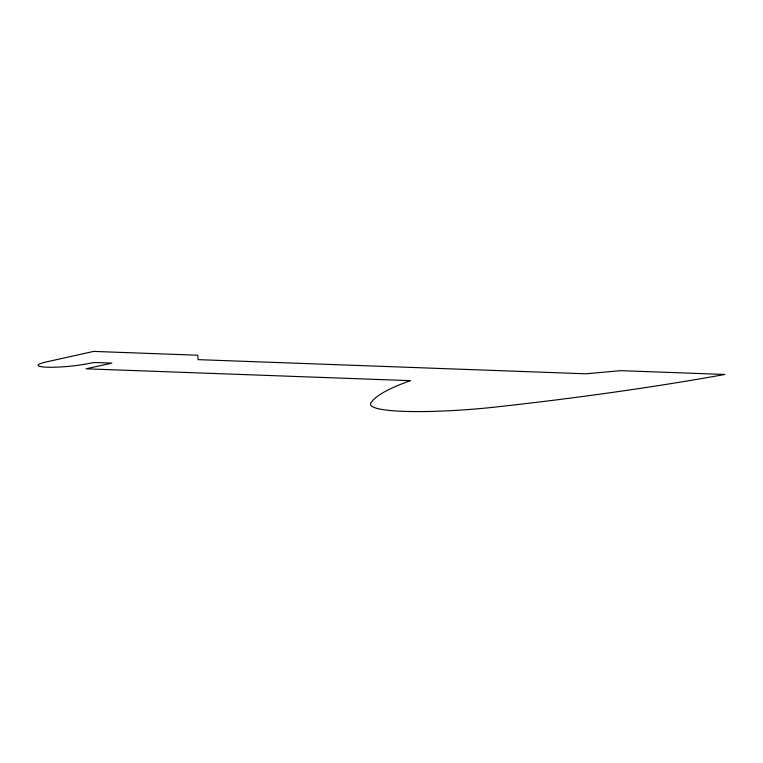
<?xml version="1.0" encoding="UTF-8"?>
<svg xmlns="http://www.w3.org/2000/svg" width="763" height="763" viewBox="0 0 763 763"><rect width="100%" height="100%" fill="white"/><g stroke="black" fill="none" stroke-linecap="round" stroke-linejoin="round"><path stroke-width="1.14" d="M93.658 351.409L45.542 362.101A29.871 3.796 -5.2 0 0 45.551 367.127A29.871 3.796 -5.2 0 0 84.483 364.285L94.354 362.482L111.894 363.131L86.009 368.815L410.38 380.661A418.725 53.21 -5.2 0 0 370.78 403.207A111.14 14.125 -5.2 0 0 490.59 407.585A545.535 69.319 -5.2 0 0 724.85 374.461L620.691 370.656L585.908 373.803L198.094 359.64L197.808 355.215L93.658 351.409"/></g></svg>
